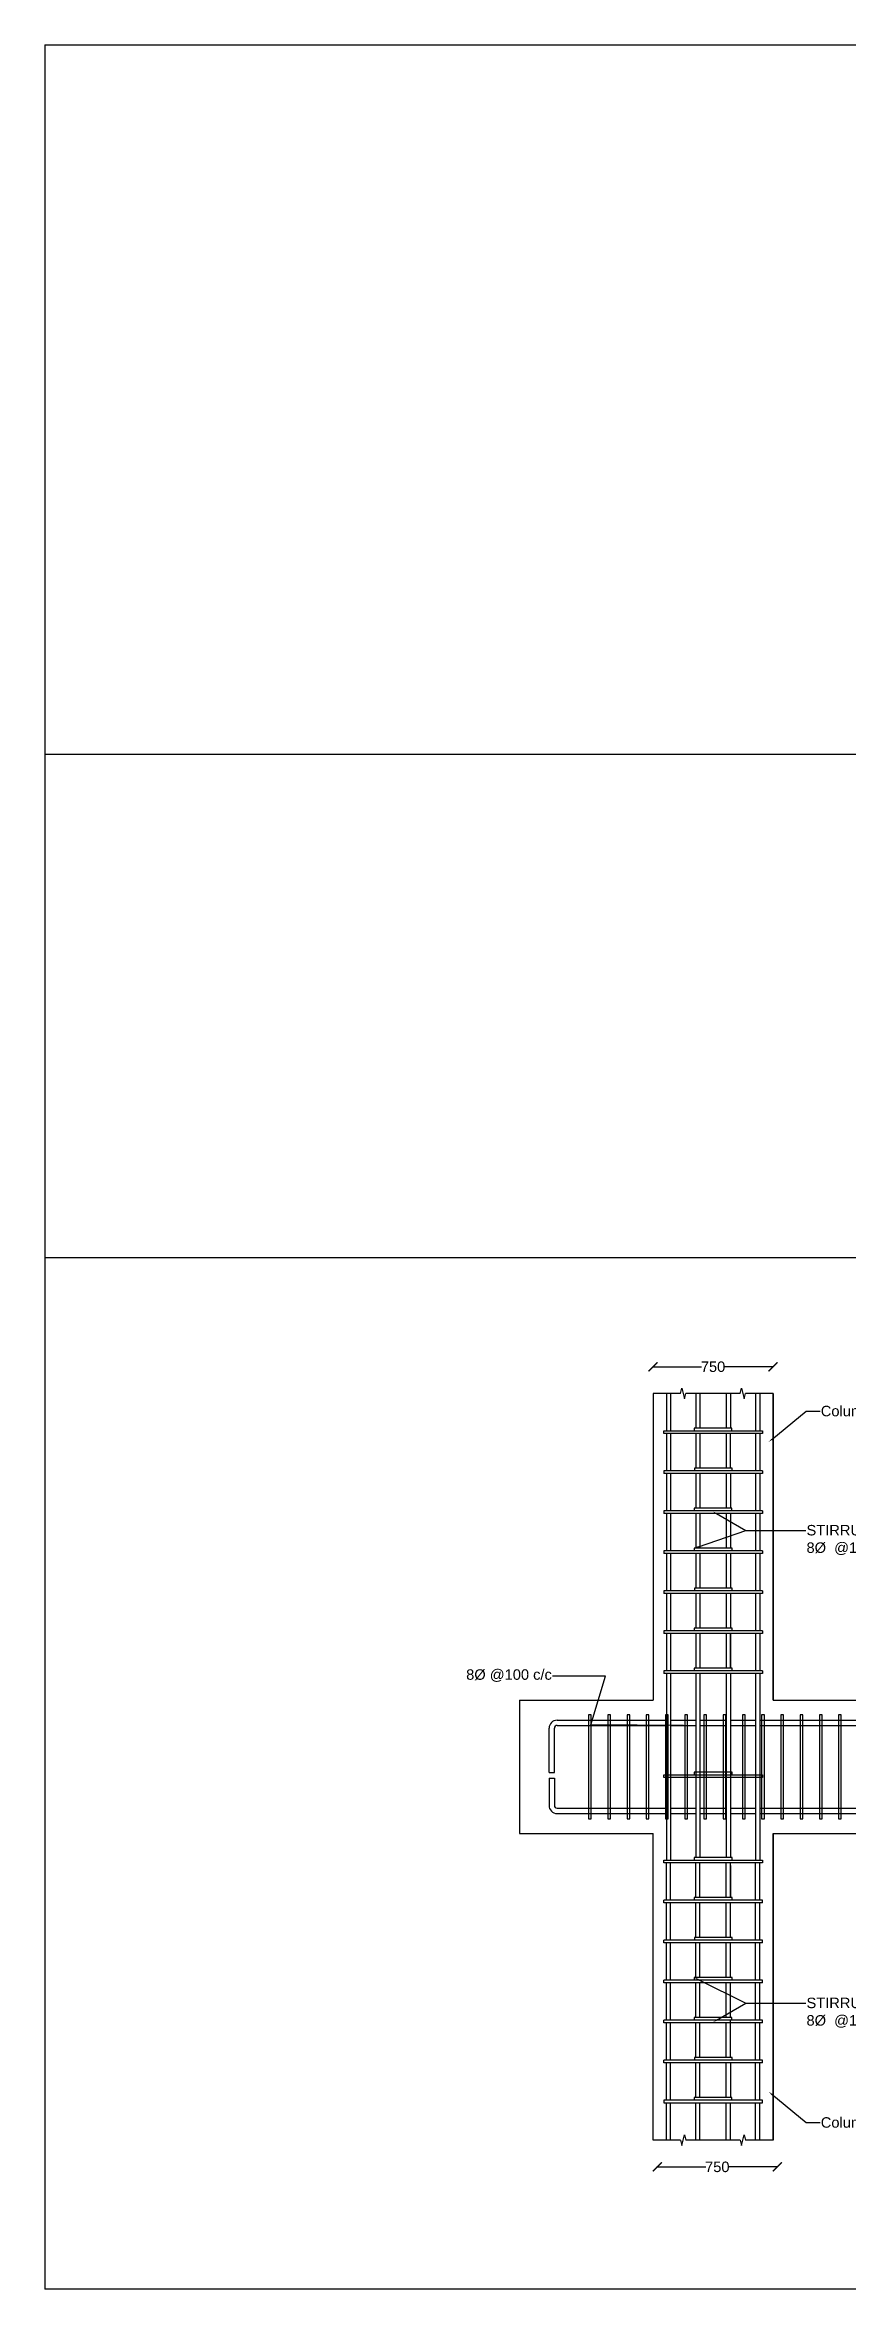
# Model space of a CAD drawing. Header units: inches. Extents: x 154446 to 273319, y 266870 to 341794.
# Drawn here: x 154446 to 181228, y 266870 to 341794 of the extents above; entities that cross this region are included whole.
import ezdxf
from ezdxf import colors
from ezdxf.entities.mleader import LeaderData, LeaderLine
from ezdxf.math import Vec2, Vec3

# ---------------------------------------------------------------- set-up
doc = ezdxf.new("R2010")
doc.units = ezdxf.units.IN
doc.header["$MEASUREMENT"] = 0
doc.styles.get("Standard").update_dxf_attribs({"font": 'arial.ttf'})
doc.dimstyles.new('MY STYLE 2', dxfattribs={"dimtxt": 40, "dimasz": 300, "dimexe": 10, "dimexo": 0.625, "dimtad": 0, "dimdec": 0, "dimtxsty": 'Standard', "dimblk": 'ARCHTICK', "dimcen": 50, "dimdle": 10, "dimclre": 4, "dimadec": 0, "dimazin": 0, "dimtfac": 1, "dimtdec": 0, "dimtmove": 0, "dimatfit": 3, "dimfxl": 25, "dimfxlon": 1, "dimarcsym": 0})

# ---------------------------------------------------------------- blocks, each defined once
blk = doc.blocks.new('_ArchTick')
at = {"color": 0, "linetype": 'ByBlock', "const_width": 0.15}
blk.add_lwpolyline([(-0.5, -0.5), (0.5, 0.5)], dxfattribs=at)
blk = doc.blocks.new('*D48')
at = {"color": 0, "lineweight": -2, "transparency": 16777216}
for p, q in [((174738, 297663), (176367, 297663)), ((178765, 297663), (177137, 297663))]:
    blk.add_line(p, q, dxfattribs=at)
at = {"color": 4, "lineweight": -2, "transparency": 16777216}
for p, q in [((174748, 297663), (174748, 297673)), ((178755, 297663), (178755, 297673))]:
    blk.add_line(p, q, dxfattribs=at)
at = {"layer": 'Defpoints', "color": 0, "transparency": 16777216}
for p in [(174748, 297663), (178755, 297663), (178755, 297663)]:
    blk.add_point(p, dxfattribs=at)
at = {"color": 0, "lineweight": -2, "transparency": 16777216, "xscale": 300, "yscale": 300, "zscale": 300, "rotation": 180}
blk.add_blockref('_ArchTick', (174748, 297663), dxfattribs=at)
at = {"color": 0, "lineweight": -2, "transparency": 16777216, "xscale": 300, "yscale": 300, "zscale": 300}
blk.add_blockref('_ArchTick', (178755, 297663), dxfattribs=at)
at = {"color": 0, "transparency": 16777216, "insert": (176752, 297663), "char_height": 40, "attachment_point": 5}
blk.add_mtext('{\\H8.75x;750}', dxfattribs=at)
blk = doc.blocks.new('*D47')
at = {"color": 0, "lineweight": -2, "transparency": 16777216}
for p, q in [((174881, 270950), (176509, 270950)), ((178908, 270950), (177280, 270950))]:
    blk.add_line(p, q, dxfattribs=at)
at = {"color": 4, "lineweight": -2, "transparency": 16777216}
for p, q in [((174891, 270950), (174891, 270960)), ((178898, 270950), (178898, 270960))]:
    blk.add_line(p, q, dxfattribs=at)
at = {"layer": 'Defpoints', "color": 0, "transparency": 16777216}
for p in [(174891, 270950), (178898, 270950), (178898, 270950)]:
    blk.add_point(p, dxfattribs=at)
at = {"color": 0, "lineweight": -2, "transparency": 16777216, "xscale": 300, "yscale": 300, "zscale": 300, "rotation": 180}
blk.add_blockref('_ArchTick', (174891, 270950), dxfattribs=at)
at = {"color": 0, "lineweight": -2, "transparency": 16777216, "xscale": 300, "yscale": 300, "zscale": 300}
blk.add_blockref('_ArchTick', (178898, 270950), dxfattribs=at)
at = {"color": 0, "transparency": 16777216, "insert": (176894, 270950), "char_height": 40, "attachment_point": 5}
blk.add_mtext('{\\H8.75x;750}', dxfattribs=at)

msp = doc.modelspace()

# ---------------------------------------------------------------- linework, layer by layer
for p, q in [((154446, 341794.1), (273319, 341794.1)), ((154446, 341794.1), (154446, 266870.3)), ((154446, 318119.8), (273319, 318119.8)), ((154446, 301305.7), (273319, 301305.7)), ((174748.4, 296772.7), (174748.4, 286532.6)), ((175665.5, 296772.7), (174748.4, 296772.7)), ((175665.5, 296772.7), (175710.1, 296950.7)), ((175710.1, 296950.7), (175799.1, 296594.6)), ((175799.1, 296594.6), (175843.6, 296772.7)), ((177660.1, 296772.7), (175843.6, 296772.7)), ((177660.1, 296772.7), (177704.7, 296950.7)), ((177704.7, 296950.7), (177793.7, 296594.6)), ((177793.7, 296594.6), (177838.2, 296772.7)), ((178755.4, 296772.7), (177838.2, 296772.7)), ((178755.4, 296772.7), (178755.4, 286532.6)), ((178755.4, 286532.6), (178755.4, 296772.7)), ((170296.2, 286532.6), (170296.2, 282080.4)), ((170296.2, 286532.6), (174748.4, 286532.6)), ((178755.4, 286532.6), (213260, 286532.6)), ((170296.2, 282080.4), (174748.4, 282080.4)), ((174748.4, 271840.3), (174748.4, 282080.4)), ((178755.4, 282080.4), (213260, 282080.4)), ((178755.4, 271840.3), (178755.4, 282080.4)), ((178755.4, 282080.4), (178755.4, 271840.3)), ((175710.1, 271662.2), (175799.1, 272018.4)), ((175799.1, 272018.4), (175843.6, 271840.3)), ((177704.7, 271662.2), (177793.7, 272018.4)), ((177793.7, 272018.4), (177838.2, 271840.3)), ((175665.5, 271840.3), (174748.4, 271840.3)), ((175665.5, 271840.3), (175710.1, 271662.2)), ((177660.1, 271840.3), (175843.6, 271840.3)), ((177660.1, 271840.3), (177704.7, 271662.2)), ((178755.4, 271840.3), (177838.2, 271840.3)), ((273319, 266870.3), (154446, 266870.3))]:
    msp.add_line(p, q)
at = {"color": 3}
for p, q in [((175193.6, 296772.7), (175193.6, 295526)), ((175336.1, 296772.7), (175336.1, 295526)), ((176173.1, 296772.7), (176173.1, 295615.1)), ((176315.6, 296772.7), (176315.6, 295615.1)), ((177188.2, 296772.7), (177188.2, 295615.1)), ((177330.7, 296772.7), (177330.7, 295615.1)), ((178167.7, 296772.7), (178167.7, 295526)), ((178310.2, 296772.7), (178310.2, 295526)), ((175193.6, 295437), (175193.6, 294190.4)), ((175336.1, 295437), (175336.1, 294190.4)), ((176173.1, 295437), (176173.1, 294279.4)), ((176315.6, 295437), (176315.6, 294279.4)), ((177188.2, 295437), (177188.2, 294279.4)), ((178167.7, 295437), (178167.7, 294190.4)), ((178310.2, 295437), (178310.2, 294190.4)), ((175193.6, 294101.3), (175193.6, 292854.7)), ((175336.1, 294101.3), (175336.1, 292854.7)), ((176173.1, 294101.3), (176173.1, 292943.8)), ((176315.6, 294101.3), (176315.6, 292943.8)), ((177188.2, 294101.3), (177188.2, 292943.8)), ((177330.7, 294101.3), (177330.7, 292943.8)), ((178167.7, 294101.3), (178167.7, 292854.7)), ((178310.2, 294101.3), (178310.2, 292854.7)), ((175193.6, 292765.7), (175193.6, 291519.1)), ((175336.1, 292765.7), (175336.1, 291519.1)), ((176173.1, 292765.7), (176173.1, 291608.1)), ((176315.6, 292765.7), (176315.6, 291608.1)), ((177188.2, 292765.7), (177188.2, 291608.1)), ((177330.7, 292765.7), (177330.7, 291608.1)), ((178167.7, 292765.7), (178167.7, 291519.1)), ((178310.2, 292765.7), (178310.2, 291519.1)), ((175193.6, 291430), (175193.6, 290183.4)), ((175336.1, 291430), (175336.1, 290183.4)), ((176173.1, 291430), (176173.1, 290272.4)), ((176315.6, 291430), (176315.6, 290272.4)), ((177188.2, 291430), (177188.2, 290272.4)), ((177330.7, 291430), (177330.7, 290272.4)), ((178167.7, 291430), (178167.7, 290183.4)), ((178310.2, 291430), (178310.2, 290183.4)), ((175193.6, 290094.4), (175193.6, 288847.7)), ((175336.1, 290094.4), (175336.1, 288847.7)), ((176173.1, 290094.4), (176173.1, 288936.8)), ((176315.6, 290094.4), (176315.6, 288936.8)), ((177188.2, 290094.4), (177188.2, 288936.8)), ((177330.7, 290094.4), (177330.7, 288936.8)), ((178167.7, 290094.4), (178167.7, 288847.7)), ((178310.2, 290094.4), (178310.2, 288847.7)), ((175193.6, 288758.7), (175193.6, 287512.1)), ((175336.1, 288758.7), (175336.1, 287512.1)), ((176173.1, 288758.7), (176173.1, 287601.1)), ((176315.6, 288758.7), (176315.6, 287601.1)), ((177188.2, 288758.7), (177188.2, 287601.1)), ((177330.7, 287601.1), (177330.7, 288758.7)), ((177330.7, 288758.7), (177330.7, 287601.1)), ((178167.7, 288758.7), (178167.7, 287512.1)), ((178310.2, 288758.7), (178310.2, 287512.1)), ((175193.6, 287423), (175193.6, 281189.9)), ((175336.1, 287423), (175336.1, 281189.9)), ((176173.1, 287423), (176173.1, 281279)), ((176315.6, 287423), (176315.6, 281279)), ((177188.2, 287423), (177188.2, 281279)), ((177330.7, 287423), (177330.7, 281279)), ((178167.7, 287423), (178167.7, 281189.9)), ((178310.2, 287423), (178310.2, 281189.9)), ((171275.7, 284114.1), (171275.7, 285597.6)), ((171453.8, 284114.1), (171453.8, 285597.6)), ((171545.9, 285864.8), (175193.6, 285864.8)), ((171545.9, 285686.7), (175193.6, 285686.7)), ((175336.1, 285864.8), (176173.1, 285864.8)), ((175336.1, 285686.7), (176173.1, 285686.7)), ((176315.6, 285864.8), (177188.2, 285864.8)), ((176315.6, 285686.7), (177188.2, 285686.7)), ((177330.7, 285864.8), (178167.7, 285864.8)), ((177330.7, 285686.7), (178167.7, 285686.7)), ((178310.2, 285864.8), (213705.2, 285864.8)), ((178310.2, 285686.7), (213705.2, 285686.7)), ((171275.7, 284114.1), (171453.8, 284114.1)), ((171275.7, 283931.1), (171275.7, 283015.3)), ((171275.7, 283931.1), (171453.8, 283931.1)), ((171453.8, 283931.1), (171453.8, 283015.3)), ((171542.8, 282926.3), (175193.6, 282926.3)), ((171542.8, 282748.2), (175193.6, 282748.2)), ((175336.1, 282926.3), (176173.1, 282926.3)), ((175336.1, 282748.2), (176173.1, 282748.2)), ((176315.6, 282926.3), (177188.2, 282926.3)), ((176315.6, 282748.2), (177188.2, 282748.2)), ((177330.7, 282926.3), (178167.7, 282926.3)), ((177330.7, 282748.2), (178167.7, 282748.2)), ((178310.2, 282926.3), (213705.2, 282926.3)), ((178310.2, 282748.2), (213705.2, 282748.2)), ((175193.6, 279854.3), (175193.6, 281100.9)), ((175336.1, 279854.3), (175336.1, 281100.9)), ((176173.1, 279943.3), (176173.1, 281100.9)), ((176315.6, 279943.3), (176315.6, 281100.9)), ((177188.2, 279943.3), (177188.2, 281100.9)), ((177330.7, 279943.3), (177330.7, 281100.9)), ((177330.7, 281011.9), (177330.7, 279943.3)), ((178167.7, 279854.3), (178167.7, 281100.9)), ((178310.2, 279854.3), (178310.2, 281100.9)), ((175193.6, 278518.6), (175193.6, 279765.2)), ((175336.1, 278518.6), (175336.1, 279765.2)), ((176173.1, 278607.7), (176173.1, 279765.2)), ((176315.6, 278607.7), (176315.6, 279765.2)), ((177188.2, 278607.7), (177188.2, 279765.2)), ((177330.7, 278607.7), (177330.7, 279765.2)), ((178167.7, 278518.6), (178167.7, 279765.2)), ((178310.2, 278518.6), (178310.2, 279765.2)), ((175193.6, 277183), (175193.6, 278429.6)), ((175336.1, 277183), (175336.1, 278429.6)), ((176173.1, 277272), (176173.1, 278429.6)), ((176315.6, 277272), (176315.6, 278429.6)), ((177188.2, 277272), (177188.2, 278429.6)), ((177330.7, 277272), (177330.7, 278429.6)), ((178167.7, 277183), (178167.7, 278429.6)), ((178310.2, 277183), (178310.2, 278429.6)), ((175193.6, 275847.3), (175193.6, 277093.9)), ((175336.1, 275847.3), (175336.1, 277093.9)), ((176173.1, 275936.3), (176173.1, 277093.9)), ((176315.6, 275936.3), (176315.6, 277093.9)), ((177188.2, 275936.3), (177188.2, 277093.9)), ((177330.7, 275936.3), (177330.7, 277093.9)), ((178167.7, 275847.3), (178167.7, 277093.9)), ((178310.2, 275847.3), (178310.2, 277093.9)), ((175193.6, 274511.6), (175193.6, 275758.3)), ((175336.1, 274511.6), (175336.1, 275758.3)), ((176173.1, 274600.7), (176173.1, 275758.3)), ((176315.6, 274600.7), (176315.6, 275758.3)), ((177188.2, 274600.7), (177188.2, 275758.3)), ((177330.7, 274600.7), (177330.7, 275847.3)), ((178167.7, 274511.6), (178167.7, 275758.3)), ((178310.2, 274511.6), (178310.2, 275758.3)), ((175193.6, 273176), (175193.6, 274422.6)), ((175336.1, 273176), (175336.1, 274422.6)), ((176173.1, 273265), (176173.1, 274422.6)), ((176315.6, 273265), (176315.6, 274422.6)), ((177188.2, 273265), (177188.2, 274422.6)), ((178167.7, 273176), (178167.7, 274422.6)), ((178310.2, 273176), (178310.2, 274422.6)), ((175193.6, 271840.3), (175193.6, 273086.9)), ((175336.1, 271840.3), (175336.1, 273086.9)), ((176173.1, 271840.3), (176173.1, 273086.9)), ((176315.6, 271840.3), (176315.6, 273086.9)), ((177188.2, 271840.3), (177188.2, 273086.9)), ((177330.7, 271840.3), (177330.7, 273086.9)), ((178167.7, 271840.3), (178167.7, 273086.9)), ((178310.2, 271840.3), (178310.2, 273086.9))]:
    msp.add_line(p, q, dxfattribs=at)
at = {"color": 6}
for p, q in [((175104.6, 294190.4), (175104.6, 294101.3)), ((178399.2, 294190.4), (175104.6, 294190.4)), ((178399.2, 294101.3), (175104.6, 294101.3)), ((178399.2, 294190.4), (178399.2, 294101.3)), ((175104.6, 292854.7), (175104.6, 292765.7)), ((178399.2, 292854.7), (175104.6, 292854.7)), ((178399.2, 292765.7), (175104.6, 292765.7)), ((178399.2, 292854.7), (178399.2, 292765.7)), ((175104.6, 291519.1), (175104.6, 291430)), ((178399.2, 291519.1), (175104.6, 291519.1)), ((178399.2, 291519.1), (178399.2, 291430)), ((178399.2, 291430), (175104.6, 291430)), ((175104.6, 290183.4), (175104.6, 290094.4)), ((178399.2, 290183.4), (175104.6, 290183.4)), ((178399.2, 290094.4), (175104.6, 290094.4)), ((178399.2, 290183.4), (178399.2, 290094.4)), ((175104.6, 288847.7), (175104.6, 288758.7)), ((178399.2, 288847.7), (175104.6, 288847.7)), ((178399.2, 288758.7), (175104.6, 288758.7)), ((178399.2, 288847.7), (178399.2, 288758.7)), ((175104.6, 287512.1), (175104.6, 287423)), ((178399.2, 287512.1), (175104.6, 287512.1)), ((178399.2, 287423), (175104.6, 287423)), ((178399.2, 287512.1), (178399.2, 287423)), ((175104.6, 279765.2), (175104.6, 279854.3)), ((178399.2, 279854.3), (175104.6, 279854.3)), ((178399.2, 279765.2), (175104.6, 279765.2)), ((178399.2, 279765.2), (178399.2, 279854.3)), ((175104.6, 278429.6), (175104.6, 278518.6)), ((178399.2, 278518.6), (175104.6, 278518.6)), ((178399.2, 278429.6), (175104.6, 278429.6)), ((178399.2, 278429.6), (178399.2, 278518.6)), ((175104.6, 277093.9), (175104.6, 277183)), ((178399.2, 277183), (175104.6, 277183)), ((178399.2, 277093.9), (175104.6, 277093.9)), ((178399.2, 277093.9), (178399.2, 277183)), ((175104.6, 275758.3), (175104.6, 275847.3)), ((178399.2, 275847.3), (175104.6, 275847.3)), ((178399.2, 275758.3), (175104.6, 275758.3)), ((178399.2, 275758.3), (178399.2, 275847.3)), ((175104.6, 274422.6), (175104.6, 274511.6)), ((178399.2, 274511.6), (175104.6, 274511.6)), ((178399.2, 274422.6), (175104.6, 274422.6)), ((178399.2, 274422.6), (178399.2, 274511.6))]:
    msp.add_line(p, q, dxfattribs=at)
for points in [[(175104.6, 295526), (178399.2, 295526), (178399.2, 295437), (175104.6, 295437)], [(175104.6, 284039.4), (178399.2, 284039.4), (178399.2, 283950.3), (175104.6, 283950.3)], [(175104.6, 281189.9), (178399.2, 281189.9), (178399.2, 281100.9), (175104.6, 281100.9)], [(175104.6, 273086.9), (178399.2, 273086.9), (178399.2, 273176), (175104.6, 273176)]]:
    msp.add_lwpolyline(points, close=True, dxfattribs=at)
for points in [[(175104.6, 295526), (178399.2, 295526)], [(177384.2, 295526), (177384.2, 295615.1), (176119.6, 295615.1), (176119.6, 295526)], [(177394.7, 294190.4), (177394.7, 294279.4), (176130.1, 294279.4), (176130.1, 294190.4)], [(177381.6, 292854.7), (177381.6, 292943.8), (176116.9, 292943.8), (176116.9, 292854.7)], [(177389.4, 291519.1), (177389.4, 291608.1), (176124.8, 291608.1), (176124.8, 291519.1)], [(177392.1, 290183.4), (177392.1, 290272.4), (176127.5, 290272.4), (176127.5, 290183.4)], [(177389.5, 288847.7), (177389.5, 288936.8), (176124.9, 288936.8), (176124.9, 288847.7)], [(177386.9, 287512.1), (177386.9, 287601.1), (176122.2, 287601.1), (176122.2, 287512.1)], [(177386.9, 284039.4), (177386.9, 284128.4), (176122.2, 284128.4), (176122.2, 284039.4)], [(177386.9, 281189.9), (177386.9, 281279), (176122.2, 281279), (176122.2, 281189.9)], [(177389.5, 279854.3), (177389.5, 279943.3), (176124.9, 279943.3), (176124.9, 279854.3)], [(177392.1, 278518.6), (177392.1, 278607.7), (176127.5, 278607.7), (176127.5, 278518.6)], [(177389.4, 277183), (177389.4, 277272), (176124.8, 277272), (176124.8, 277183)], [(177381.6, 275847.3), (177381.6, 275936.3), (176116.9, 275936.3), (176116.9, 275847.3)], [(177394.7, 274511.6), (177394.7, 274600.7), (176130.1, 274600.7), (176130.1, 274511.6)], [(175104.6, 273086.9), (178399.2, 273086.9)], [(177384.2, 273176), (177384.2, 273265), (176119.6, 273265), (176119.6, 273176)]]:
    msp.add_lwpolyline(points, dxfattribs=at)
at = {"color": 3}
for points in [[(177330.7, 294279.4), (177330.7, 295437)], [(177330.7, 274422.6), (177330.7, 273265)]]:
    msp.add_lwpolyline(points, dxfattribs=at)
at = {"color": 6, "lineweight": 30}
for points in [[(172687.6, 282568.2), (172687.6, 286044.8), (172598.5, 286044.8), (172598.5, 282568.2)], [(173329.5, 282568.2), (173329.5, 286044.8), (173240.3, 286044.8), (173240.3, 282568.2)], [(173971.3, 282568.2), (173971.3, 286044.8), (173882.2, 286044.8), (173882.2, 282568.2)], [(174613.2, 282568.2), (174613.2, 286044.8), (174524.1, 286044.8), (174524.1, 282568.2)], [(175255.1, 282568.2), (175255.1, 286044.8), (175165.9, 286044.8), (175165.9, 282568.2)], [(175896.9, 282568.2), (175896.9, 286044.8), (175807.8, 286044.8), (175807.8, 282568.2)], [(176538.8, 282568.2), (176538.8, 286044.8), (176449.6, 286044.8), (176449.6, 282568.2)], [(177180.6, 282568.2), (177180.6, 286044.8), (177091.5, 286044.8), (177091.5, 282568.2)], [(177822.5, 282568.2), (177822.5, 286044.8), (177733.4, 286044.8), (177733.4, 282568.2)], [(178464.4, 282568.2), (178464.4, 286044.8), (178375.2, 286044.8), (178375.2, 282568.2)], [(179106.2, 282568.2), (179106.2, 286044.8), (179017.1, 286044.8), (179017.1, 282568.2)], [(179748.1, 282568.2), (179748.1, 286044.8), (179658.9, 286044.8), (179658.9, 282568.2)], [(180389.9, 282568.2), (180389.9, 286044.8), (180300.8, 286044.8), (180300.8, 282568.2)], [(181031.8, 282568.2), (181031.8, 286044.8), (180942.7, 286044.8), (180942.7, 282568.2)]]:
    msp.add_lwpolyline(points, close=True, dxfattribs=at)
at = {"color": 3}
for centre, radius, start, end in [((171548.2, 285592.2), 272.5, 90.470043, 178.865156), ((171538.2, 285602.4), 84.6, 84.794485, 183.234158), ((171542.8, 283015.3), 267.1, 180, 270), ((171542.8, 283015.3), 89, 180, 270)]:
    msp.add_arc(centre, radius, start, end, dxfattribs=at)

# ---------------------------------------------------------------- dimensions: what is measured, and where the dimension line sits
at = {"color": 4}
for base, p1, p2, picture, middle in [((178755.4, 297663.1), (174748.4, 297663.1), (178755.4, 297663.1), '*D48', (176751.9, 297663.1)), ((178897.8, 270949.9), (174890.9, 270949.9), (178897.8, 270949.9), '*D47', (176894.4, 270949.9))]:
    dim = msp.add_linear_dim(base=base, p1=p1, p2=p2, text='{\\H8.75x;750}', dimstyle='MY STYLE 2', dxfattribs=at)
    dim.commit()
    dim.dimension.update_dxf_attribs({"geometry": picture, "text_midpoint": middle})

# ---------------------------------------------------------------- leaders
at = {"color": 2}
ml = msp.add_multileader_mtext('Standard', dxfattribs=at)
ml.set_content('Column 400 x 750', color=2)
ml.set_leader_properties()
ml.build(insert=Vec2(0, 0))
ml.multileader.update_dxf_attribs({"arrow_head_size": 133.6})
ctx = ml.context
ctx.base_point, ctx.char_height, ctx.arrow_head_size, ctx.landing_gap_size, ctx.plane_origin = Vec3(180331.1, 296181.7), 350, 133.6, 17.8, Vec3(181508, 295191.1)
notes = []
notes.append((ctx, [(0, (1, 1, 0), (179857.2, 296181.7), (1, 0), 473.9, [(0, [(178610.7, 295154.1)], 0, [])])]))
ctx.mtext.insert, ctx.mtext.flow_direction = Vec3(180348.9, 296359.7), 5
ml = msp.add_multileader_mtext('Standard', dxfattribs=at)
ml.set_content('{\\H1.31021x;STIRRUPS\\P8%%C  @150 C/C } ', color=2)
ml.set_leader_properties()
ml.build(insert=Vec2(0, 0))
ml.multileader.update_dxf_attribs({"arrow_head_size": 133.6})
ctx = ml.context
ctx.base_point, ctx.char_height, ctx.arrow_head_size, ctx.landing_gap_size, ctx.plane_origin = Vec3(179854.5, 292197.4), 267.132, 133.6, 17.8, Vec3(183791.5, 293833.1)
notes.append((ctx, [(0, (1, 1, 0), (177842, 292197.4), (1, 0), 2012.6, [(0, [(176751.9, 292828.6)], 0, [])])]))
ctx.mtext.insert, ctx.mtext.flow_direction = Vec3(179872.3, 292382.4), 5
ml = msp.add_multileader_mtext('Standard')
ml.set_content('', color=40)
ml.set_leader_properties(color=2)
ml.build(insert=Vec2(0, 0))
ml.multileader.update_dxf_attribs({"dogleg_length": 0.36, "arrow_head_size": 150})
ctx = ml.context
ctx.base_point, ctx.char_height, ctx.arrow_head_size, ctx.landing_gap_size, ctx.plane_origin = Vec3(177842.3, 292197.4), 0.18, 150, 0.09, Vec3(176743.9, 291608.1)
notes.append((ctx, [(0, (1, 1, 0), (177842, 292197.4), (1, 0), 0.36, [(0, [(176124.8, 291608.1)], 0, [])])]))
ctx.mtext.insert, ctx.mtext.flow_direction = Vec3(177842.4, 292197.5), 5
ml = msp.add_multileader_mtext('Standard', dxfattribs=at)
ml.set_content(' 8%%C @100 c/c', color=2)
ml.set_leader_properties()
ml.build(insert=Vec2(0, 0))
ml.multileader.update_dxf_attribs({"arrow_head_size": 133.6})
ctx = ml.context
ctx.base_point, ctx.char_height, ctx.arrow_head_size, ctx.landing_gap_size, ctx.plane_origin = Vec3(168360.7, 287336.4), 350, 133.6, 17.8, Vec3(168169.7, 291234.4)
ctx.text_align_type = 2
notes.append((ctx, [(1, (1, 1, 0), (173164.3, 287336.4), (-1, 0), 1775.8, [(1, [(175896.9, 285686.7), (172677, 285713.9)], 0, [])])]))
ctx.mtext.insert, ctx.mtext.width, ctx.mtext.alignment, ctx.mtext.flow_direction = Vec3(171370.6, 287562.9), 4107.895, 3, 5
ml = msp.add_multileader_mtext('Standard')
ml.set_content('', color=40)
ml.set_leader_properties(color=2)
ml.build(insert=Vec2(0, 0))
ml.multileader.update_dxf_attribs({"dogleg_length": 0.36, "arrow_head_size": 150})
ctx = ml.context
ctx.base_point, ctx.char_height, ctx.arrow_head_size, ctx.landing_gap_size, ctx.plane_origin = Vec3(177842.3, 276415.6), 0.18, 150, 0.09, Vec3(176676.1, 277272)
notes.append((ctx, [(0, (1, 1, 0), (177842, 276415.6), (1, 0), 0.36, [(0, [(176124.8, 277272)], 0, [])])]))
ctx.mtext.insert, ctx.mtext.flow_direction = Vec3(177842.4, 276415.7), 5
ml = msp.add_multileader_mtext('Standard', dxfattribs=at)
ml.set_content('{\\H1.31021x;STIRRUPS\\P8%%C  @150 C/C } ', color=2)
ml.set_leader_properties()
ml.build(insert=Vec2(0, 0))
ml.multileader.update_dxf_attribs({"arrow_head_size": 133.6})
ctx = ml.context
ctx.base_point, ctx.char_height, ctx.arrow_head_size, ctx.landing_gap_size, ctx.plane_origin = Vec3(179854.5, 276415.6), 267.132, 133.6, 17.8, Vec3(183791.5, 274779.9)
notes.append((ctx, [(0, (1, 1, 0), (177842, 276415.6), (1, 0), 2012.6, [(0, [(176751.9, 275784.4)], 0, [])])]))
ctx.mtext.insert, ctx.mtext.flow_direction = Vec3(179872.3, 276600.6), 5
ml = msp.add_multileader_mtext('Standard', dxfattribs=at)
ml.set_content('Column 400 x 750', color=2)
ml.set_leader_properties()
ml.build(insert=Vec2(0, 0))
ml.multileader.update_dxf_attribs({"arrow_head_size": 133.6})
ctx = ml.context
ctx.base_point, ctx.char_height, ctx.arrow_head_size, ctx.landing_gap_size, ctx.plane_origin = Vec3(180331.1, 272431.3), 350, 133.6, 17.8, Vec3(181508, 273421.9)
notes.append((ctx, [(0, (1, 1, 0), (179857.2, 272431.3), (1, 0), 473.9, [(0, [(178610.7, 273458.8)], 0, [])])]))
ctx.mtext.insert, ctx.mtext.flow_direction = Vec3(180348.9, 272609.3), 5
for ctx, leaders in notes:
    for number, flags, end, landing, length, lines in leaders:
        leader = LeaderData()
        leader.index, (leader.has_last_leader_line, leader.has_dogleg_vector, leader.attachment_direction) = number, flags
        leader.last_leader_point, leader.dogleg_vector, leader.dogleg_length = Vec3(end), Vec3(landing), length
        for number, points, colour, breaks in lines:
            line = LeaderLine()
            line.index, line.vertices, line.color, line.breaks = number, Vec3.list(points), colors.encode_raw_color(colour), breaks
            leader.lines.append(line)
        ctx.leaders.append(leader)

doc.saveas('drawing.dxf')
